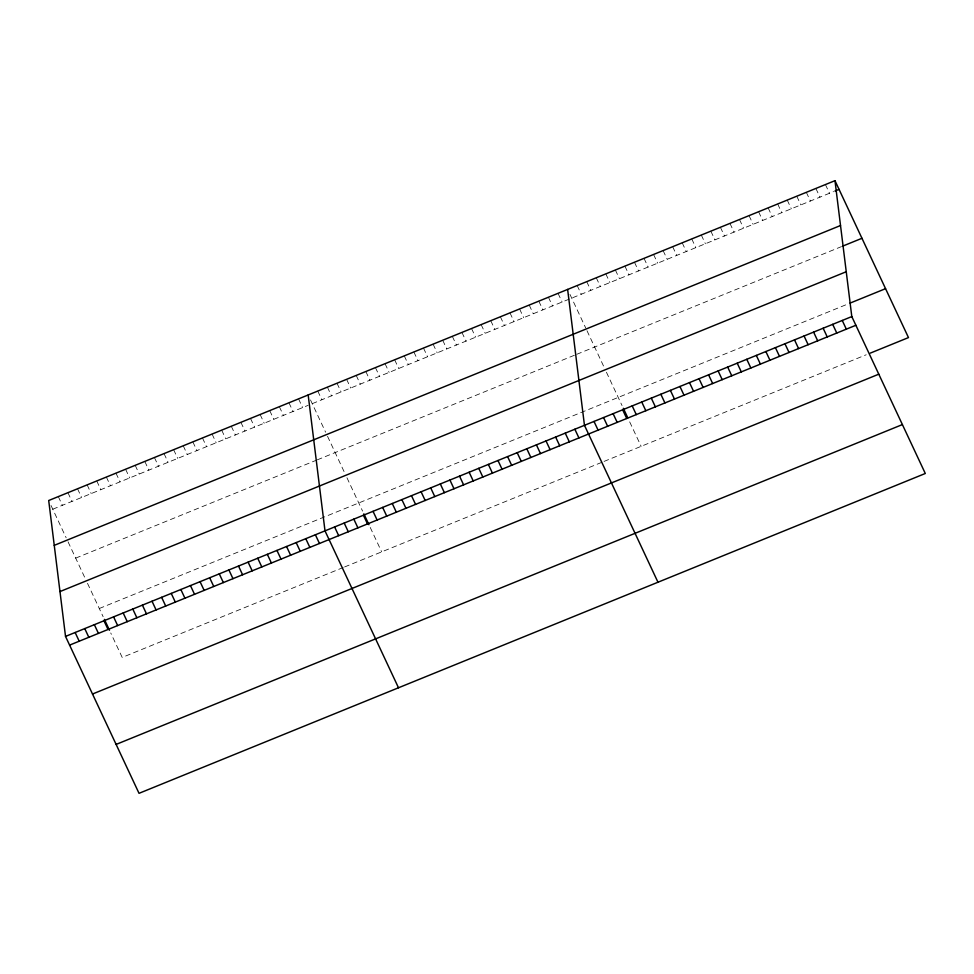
<?xml version="1.0" encoding="UTF-8"?>
<svg xmlns="http://www.w3.org/2000/svg" width="974" height="974" viewBox="0 0 974 974"><rect width="100%" height="100%" fill="white"/><g stroke="black" fill="none" stroke-linecap="round" stroke-linejoin="round"><path stroke-width="0.73" stroke-dasharray="4.87 3.65" d="M52.779 509.207L308.125 405.342M312.24 403.662L833.586 191.598M75.692 558.126L315.941 460.398M317.305 459.838L575.403 354.853M576.778 354.293L841.499 246.605M99.287 608.507L847.368 304.205M343.225 567.513L122.2 657.426L110.744 632.966M344.601 566.953L602.699 461.968M604.075 461.408L866.19 354.779M825.416 184.561L829.495 193.254M815.871 188.445L819.95 197.138M806.326 192.328L810.405 201.021M796.781 196.212L800.859 204.905M787.236 200.096L791.302 208.789M777.678 203.98L781.757 212.673M768.133 207.864L772.212 216.557M758.588 211.748L762.666 220.441M749.043 215.631L753.121 224.324M739.497 219.515L743.564 228.208M729.94 223.399L734.019 232.092M720.395 227.283L724.473 235.976M710.85 231.167L714.928 239.86M701.304 235.051L705.383 243.743M691.759 238.934L695.826 247.627M682.202 242.818L686.28 251.511M672.657 246.702L676.735 255.395M663.111 250.586L667.19 259.279M653.566 254.47L657.645 263.163M644.021 258.353L648.1 267.046M634.476 262.237L638.542 270.93M624.918 266.121L628.997 274.814M615.373 270.005L619.452 278.698M605.828 273.889L609.907 282.582M596.283 277.773L600.361 286.466M586.738 281.656L590.804 290.349M577.18 285.54L581.259 294.233M569.96 294.392L585.715 328.007M586.993 330.722L604.184 367.429M606.425 372.226L622.045 405.574M629.679 421.876L641.136 446.323M558.029 293.332L562.108 302.025M548.423 297.24L552.489 305.933M538.805 301.149L542.883 309.842M529.199 305.057L533.277 313.762M519.592 308.965L523.659 317.67M509.974 312.873L514.053 321.578M500.368 316.781L504.447 325.486M490.762 320.689L494.829 329.395M481.144 324.598L485.222 333.303M471.538 328.506L475.616 337.211M461.932 332.414L465.998 341.119M452.313 336.322L456.392 345.027M442.707 340.243L446.786 348.936M433.101 344.151L437.18 352.844M423.483 348.059L427.562 356.752M413.877 351.967L417.956 360.66M404.271 355.875L408.349 364.58M394.653 359.783L398.731 368.489M385.047 363.692L389.125 372.397M375.44 367.6L379.519 376.305M365.834 371.508L369.901 380.213M356.216 375.416L360.295 384.121M346.61 379.324L350.689 388.029M337.004 383.232L341.07 391.938M327.386 387.141L331.464 395.846M317.78 391.061L321.858 399.754M310.499 399.937L325.608 432.2M327.52 436.267L345.271 474.168M346.963 477.771L362.584 511.119M370.217 527.421L381.674 551.881M298.555 398.877L302.634 407.57M288.949 402.786L293.028 411.478M279.343 406.694L283.41 415.399M269.725 410.602L273.804 419.307M260.119 414.51L264.197 423.215M250.513 418.418L254.579 427.123M240.895 422.326L244.973 431.032M231.288 426.235L235.367 434.94M221.682 430.143L225.761 438.848M212.064 434.051L216.143 442.756M202.458 437.959L206.537 446.664M192.852 441.879L196.931 450.572M183.234 445.788L187.312 454.481M173.628 449.696L177.706 458.389M164.022 453.604L168.1 462.297M154.416 457.512L158.482 466.217M144.797 461.42L148.876 470.125M135.191 465.329L139.27 474.034M125.585 469.237L129.652 477.942M115.967 473.145L120.045 481.85M106.361 477.053L110.439 485.758M96.755 480.961L100.821 489.666M87.136 484.869L91.215 493.575M77.53 488.778L81.609 497.483M67.924 492.698L71.991 501.391M58.306 496.606L62.385 505.299M51.025 505.482L66.147 537.745M68.046 541.812L85.237 578.519M87.49 583.316L103.11 616.664"/><path stroke-width="1.46" d="M834.974 180.677L48.7 500.514L65.526 636.412L139.026 793.323L925.3 473.486L851.8 316.574L834.974 180.677L908.474 337.588L870.281 353.124M834.949 191.038L839.04 189.37M54.252 545.355L840.525 225.518M842.863 246.057L861.953 238.289M59.974 591.571L846.248 271.734M850.095 303.097L885.561 288.669M65.526 636.412L851.8 316.574M69.604 645.117L855.878 325.279M92.518 694.024L878.779 374.186M116.125 744.416L902.387 424.579M842.254 320.458L846.321 329.163M832.697 324.342L836.776 333.047M823.152 328.226L827.23 336.931M813.607 332.11L817.685 340.815M804.061 335.993L808.14 344.699M794.516 339.877L798.583 348.582M784.959 343.761L789.037 352.466M775.414 347.645L779.492 356.35M765.868 351.529L769.947 360.234M756.323 355.413L760.402 364.118M746.778 359.296L750.857 368.002M737.233 363.18L741.299 371.885M727.675 367.064L731.754 375.769M718.13 370.948L722.209 379.653M708.585 374.832L712.664 383.537M699.04 378.716L703.118 387.421M689.495 382.599L693.561 391.304M679.937 386.483L684.016 395.188M670.392 390.367L674.471 399.072M660.847 394.251L664.925 402.956M651.302 398.135L655.38 406.84M641.756 402.019L645.823 410.724M632.199 405.902L636.278 414.607M623.323 408.289L627.78 417.797M622.654 409.786L626.732 418.491M613.109 413.67L617.187 422.375M603.563 417.554L607.642 426.259M594.018 421.438L598.085 430.143M657.974 582.233L584.461 425.321L567.635 289.424M574.855 429.23L578.933 437.935M565.249 433.138L569.327 441.843M555.63 437.046L559.709 445.751M546.024 440.954L550.103 449.659M536.418 444.874L540.497 453.567M526.812 448.783L530.879 457.476M517.194 452.691L521.273 461.384M507.588 456.599L511.667 465.304M497.982 460.507L502.048 469.212M488.364 464.415L492.442 473.121M478.758 468.324L482.836 477.029M469.151 472.232L473.218 480.937M459.533 476.14L463.612 484.845M449.927 480.048L454.006 488.753M440.321 483.956L444.387 492.661M430.703 487.864L434.781 496.57M421.097 491.773L425.175 500.478M411.491 495.693L415.569 504.386M401.872 499.601L405.951 508.294M392.266 503.509L396.345 512.202M382.66 507.417L386.739 516.123M373.042 511.326L377.121 520.031M363.85 513.834L368.939 524.706M363.436 515.234L367.515 523.939M353.83 519.142L357.908 527.847M344.212 523.05L348.29 531.755M334.606 526.958L338.684 535.663M398.5 687.778L324.999 530.867L308.174 394.969M315.393 534.775L319.46 543.48M305.775 538.683L309.854 547.388M296.169 542.591L300.248 551.296M286.563 546.511L290.629 555.204M276.945 550.42L281.023 559.113M267.339 554.328L271.417 563.021M257.733 558.236L261.799 566.941M248.114 562.144L252.193 570.849M238.508 566.052L242.587 574.757M228.902 569.96L232.969 578.666M219.284 573.869L223.363 582.574M209.678 577.777L213.756 586.482M200.072 581.685L204.15 590.39M190.454 585.593L194.532 594.298M180.847 589.501L184.926 598.206M171.241 593.409L175.32 602.115M161.623 597.33L165.702 606.023M152.017 601.238L156.096 609.931M142.411 605.146L146.49 613.839M132.793 609.054L136.871 617.76M123.187 612.963L127.265 621.668M113.581 616.871L117.659 625.576M104.388 619.379L109.478 630.251M103.975 620.779L108.041 629.484M94.356 624.687L98.435 633.392M84.75 628.595L88.829 637.3M75.144 632.503L79.211 641.209"/></g></svg>
